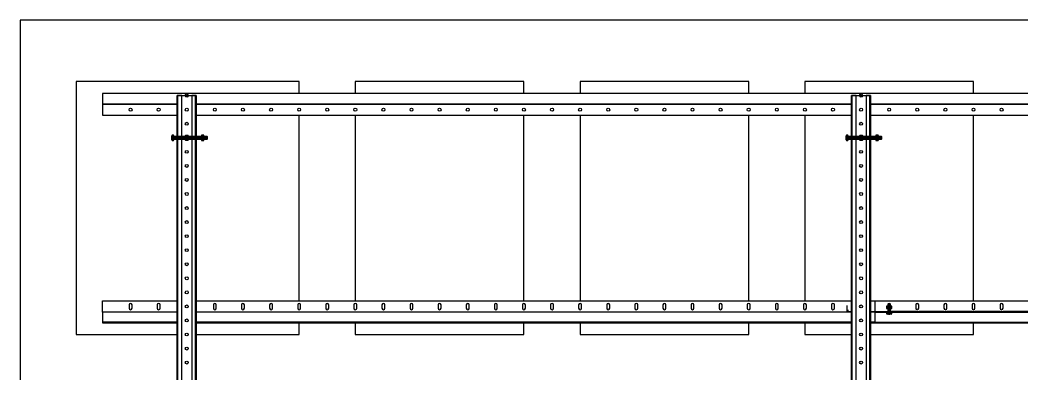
# Model space of a CAD drawing. Header units: millimetres. Extents: x -962357 to -591296, y -223672 to 59420.
# Drawn here: x -745927 to -744144, y -172089 to -171459 of the extents above; entities that cross this region are included whole.
import ezdxf

# ---------------------------------------------------------------- set-up
doc = ezdxf.new("R2010")
doc.units = ezdxf.units.MM
doc.linetypes.add('TA_HL_003.00000', pattern=[19.5, 10.65, -8.85])
for name, color, linetype in [('000 - H A T C H', 8, 'Continuous'), ('000 - WIPEOUT', 250, 'Continuous'), ('001 - ASCESSORIES', 251, 'Continuous'), ('A11_ALU.SOLID SHEET', 2, 'Continuous')]:
    doc.layers.add(name, color=color, linetype=linetype)
pattern_1 = [(110, (-0.5, 0), (-0.939693, -0.34202), []), (110, (-0.2012, 0.6409), (-0.939693, -0.34202), [1.25, -0.25, 0, -0.25])]

# ---------------------------------------------------------------- blocks, each defined once
blk = doc.blocks.new('*U4864')
at = {"color": 3}
for points in [[(-225, 8950), (225, 8950), (225, 8650), (-225, 8650)], [(-225, 8550), (225, 8550), (225, 8250), (-225, 8250)], [(-225, 8150), (225, 8150), (225, 7850), (-225, 7850)]]:
    blk.add_wipeout(points, dxfattribs=at).dxf.layer = '000 - WIPEOUT'
at = {"layer": 'A11_ALU.SOLID SHEET', "color": 0, "linetype": 'ByBlock'}
for points in [[(-225, 8650), (225, 8650), (225, 8950), (-225, 8950)], [(-225, 8250), (225, 8250), (225, 8550), (-225, 8550)], [(-225, 7850), (225, 7850), (225, 8150), (-225, 8150)]]:
    blk.add_lwpolyline(points, close=True, dxfattribs=at)
blk = doc.blocks.new('*U4865')
at = {"layer": 'Defpoints'}
blk.add_point((0, 0), dxfattribs=at)
blk.add_wipeout([(225, 250), (225, 646.5), (-225, 646.5), (-225, 250)]).dxf.layer = '000 - WIPEOUT'
at = {"layer": 'A11_ALU.SOLID SHEET', "color": 0}
blk.add_lwpolyline([(225, 250), (225, 646.5), (-225, 646.5), (-225, 250)], close=True, dxfattribs=at)
at = {"layer": 'Defpoints'}
blk.add_point((0, 400), dxfattribs=at)
blk = doc.blocks.new('000 - ASSCESSORIES_FAMELINE_GALV._SPICE-FOR_HR-02A_TOP_VIEW')
at = {"layer": '001 - ASCESSORIES', "color": 0, "linetype": 'ByBlock'}
blk.add_lwpolyline([(-50, 0), (50, 0), (50, 18.8), (-50, 18.8)], close=True, dxfattribs=at)
at = {"layer": '001 - ASCESSORIES', "linetype": 'ByBlock'}
blk.add_lwpolyline([(-50, 2), (50, 2), (50, 0), (-50, 0)], close=True, dxfattribs=at)
at = {"layer": '001 - ASCESSORIES', "color": 1}
for points in [[(-32.6, 2), (-17.4, 2), (-17.4, 0), (-32.6, 0)], [(22.4, 2), (27.6, 2), (27.6, 0), (22.4, 0)]]:
    blk.add_lwpolyline(points, close=True, dxfattribs=at)
blk = doc.blocks.new('*U4662')
at = {"color": 1}
for p, q in [((-3.5, 4.5), (3.5, 4.5)), ((-3.5, 0), (3.5, 0))]:
    blk.add_line(p, q, dxfattribs=at)
at = {"color": 0}
for points in [[(-2.3, 4.2, 0.249893), (-4.6, 4.2), (-4.6, 0.3, 0.249893), (-2.3, 0.3)], [(2.3, 4.2, 0.062422), (0, 4.5, 0.062422), (-2.3, 4.2), (-2.3, 0.3, 0.061692), (0, 0, 0.061692), (2.3, 0.3)], [(4.6, 4.2, 0.249893), (2.3, 4.2), (2.3, 0.3, 0.249893), (4.6, 0.3)]]:
    blk.add_lwpolyline(points, format="xyb", close=True, dxfattribs=at)
blk = doc.blocks.new('*U4707')
at = {"layer": '000 - H A T C H'}
h = blk.add_hatch(color=250, dxfattribs=at)
h.dxf.hatch_style = 1
edge = h.paths.add_edge_path()
edge.add_line((0.3, 4.6), (4.2, 4.6))
edge.add_arc((2, 3.5), 2.45, 0, 28.0609, ccw=False)
edge.add_line((4.5, 3.5), (4.5, 0))
edge.add_arc((-4.9, 0), 9.36, -0.0239, 0.0239, ccw=False)
edge.add_line((4.5, 0), (4.5, 0))
edge.add_arc((-4.9, 0), 9.36, -0.0239, 0.0239, ccw=False)
edge.add_line((4.5, 0), (4.5, -3.5))
edge.add_arc((2, -3.5), 2.45, -28.0609, 0, ccw=False)
edge.add_line((4.2, -4.6), (0.3, -4.6))
edge.add_arc((2.5, -3.5), 2.45, 180, 208.0609, ccw=False)
edge.add_line((0, -3.5), (0, 3.5))
edge.add_arc((2.5, 3.5), 2.45, 151.9391, 180, ccw=False)
at = {"layer": '001 - ASCESSORIES', "color": 0, "rotation": 270}
blk.add_blockref('*U4662', (0, 0), dxfattribs=at)
blk = doc.blocks.new('*U4682')
at = {"color": 1}
for p, q in [((-3.5, 3.5), (3.5, 3.5)), ((-3.5, 0), (3.5, 0))]:
    blk.add_line(p, q, dxfattribs=at)
at = {"color": 0}
for points in [[(-2.3, 3.2, 0.249855), (-4.6, 3.2), (-4.6, 0.3, 0.249855), (-2.3, 0.3)], [(2.3, 3.2, 0.062432), (0, 3.5, 0.062432), (-2.3, 3.2), (-2.3, 0.3, 0.061701), (0, 0, 0.061701), (2.3, 0.3)], [(4.6, 3.2, 0.249855), (2.3, 3.2), (2.3, 0.3, 0.249855), (4.6, 0.3)]]:
    blk.add_lwpolyline(points, format="xyb", close=True, dxfattribs=at)
blk = doc.blocks.new('*U4688')
at = {"layer": '000 - H A T C H'}
h = blk.add_hatch(dxfattribs=at)
h.set_pattern_fill('ANSI35', color=8, scale=4, angle=65)
h.set_pattern_definition(pattern_1)
h.paths.add_polyline_path([(0, -2.5), (14.5, -2.5), (14.5, 2.5), (0, 2.5)])
at = {"color": 8}
blk.add_line((14.5, -2.5), (14.5, 2.5), dxfattribs=at)
at = {"color": 1}
blk.add_lwpolyline([(14.5, 2.5), (0, 2.5), (0, -2.5), (14.5, -2.5), (15, -2), (15, 2)], close=True, dxfattribs=at)
blk = doc.blocks.new('*U4699')
at = {"layer": '000 - H A T C H'}
h = blk.add_hatch(color=250, dxfattribs=at)
h.dxf.hatch_style = 1
edge = h.paths.add_edge_path()
edge.add_line((-0.3, -4.6), (-3.2, -4.6))
edge.add_arc((-1, -3.5), 2.45, 180, 208.0569, ccw=False)
edge.add_line((-3.5, -3.5), (-3.5, 0))
edge.add_arc((5.9, 0), 9.36, 179.9761, 180.0239, ccw=False)
edge.add_line((-3.5, 0), (-3.5, 0))
edge.add_arc((5.9, 0), 9.36, 179.9761, 180.0239, ccw=False)
edge.add_line((-3.5, 0), (-3.5, 3.5))
edge.add_arc((-1, 3.5), 2.45, 151.9431, 180, ccw=False)
edge.add_line((-3.2, 4.6), (-0.3, 4.6))
edge.add_arc((-2.5, 3.5), 2.45, 360, 388.0569, ccw=False)
edge.add_line((0, 3.5), (0, -3.5))
edge.add_arc((-2.5, -3.5), 2.45, 331.9431, 360, ccw=False)
blk.add_blockref('*U4688', (0, 0))
at = {"layer": '001 - ASCESSORIES', "rotation": 90}
blk.add_blockref('*U4682', (0, 0), dxfattribs=at)
blk = doc.blocks.new('000 - ASSCESSORIES_FAMELINE_GALV.BRACKET_FITTING_Z-PROFILE_HR-02AA_TOP_VIEW')
blk.add_wipeout([(-1200, 39), (1200, 39), (1200, 0), (-1200, 0)]).dxf.layer = '000 - WIPEOUT'
at = {"layer": '001 - ASCESSORIES', "linetype": 'Continuous'}
for p, q in [((-1200, 39), (1200, 39)), ((-1200, 0), (1200, 0))]:
    blk.add_line(p, q, dxfattribs=at)
at = {"layer": '001 - ASCESSORIES', "color": 1, "linetype": 'ByBlock'}
for p, q in [((-1127.6, 20.2), (-1127.6, 19)), ((-1077.6, 20.2), (-1077.6, 19)), ((-1027.6, 20.2), (-1027.6, 19)), ((-977.6, 20.2), (-977.6, 19))]:
    blk.add_line(p, q, dxfattribs=at)
at = {"layer": '001 - ASCESSORIES', "color": 0, "linetype": 'ByBlock'}
blk.add_lwpolyline([(-1200, 39), (1200, 39), (1200, 19), (-1200, 19)], close=True, dxfattribs=at)
at = {"layer": '001 - ASCESSORIES', "color": 1, "linetype": 'ByBlock'}
for points in [[(-1200, 20.2), (-1177.6, 20.2), (-1177.6, 19), (-1200, 19)], [(-1177.6, 20.2), (-1172.4, 20.2), (-1172.4, 19), (-1177.6, 19)], [(-1127.6, 20.2), (-1172.4, 20.2), (-1172.4, 19), (-1127.6, 19)], [(-1127.6, 20.2), (-1122.4, 20.2), (-1122.4, 19), (-1127.6, 19)], [(-1077.6, 20.2), (-1122.4, 20.2), (-1122.4, 19), (-1077.6, 19)], [(-1077.6, 20.2), (-1072.4, 20.2), (-1072.4, 19), (-1077.6, 19)], [(-1027.6, 20.2), (-1072.4, 20.2), (-1072.4, 19), (-1027.6, 19)], [(-1027.6, 20.2), (-1022.4, 20.2), (-1022.4, 19), (-1027.6, 19)], [(-977.6, 20.2), (-1022.4, 20.2), (-1022.4, 19), (-977.6, 19)], [(-977.6, 20.2), (-972.4, 20.2), (-972.4, 19), (-977.6, 19)], [(-927.6, 20.2), (-972.4, 20.2), (-972.4, 19), (-927.6, 19)]]:
    blk.add_lwpolyline(points, close=True, dxfattribs=at)
at = {"layer": '001 - ASCESSORIES'}
blk.add_lwpolyline([(-1200, 19), (1200, 19), (1200, 0), (-1200, 0)], close=True, dxfattribs=at)
for points in [[(-1172.4, 26), (-1172.4, 32, 1), (-1177.6, 32), (-1177.6, 26, 1)], [(-1122.4, 26), (-1122.4, 32, 1), (-1127.6, 32), (-1127.6, 26, 1)], [(-1072.4, 26), (-1072.4, 32, 1), (-1077.6, 32), (-1077.6, 26, 1)], [(-1022.4, 26), (-1022.4, 32, 1), (-1027.6, 32), (-1027.6, 26, 1)], [(-972.4, 26), (-972.4, 32, 1), (-977.6, 32), (-977.6, 26, 1)]]:
    blk.add_lwpolyline(points, format="xyb", close=True, dxfattribs=at)
at = {"layer": '001 - ASCESSORIES', "color": 2}
blk.add_lwpolyline([(-1200, 1.2), (1200, 1.2), (1200, 0), (-1200, 0)], close=True, dxfattribs=at)
blk = doc.blocks.new('*U4921')
at = {"linetype": 'ByBlock'}
blk.add_wipeout([(9775, 0), (8400, 0), (8400, 39), (9775, 39)], dxfattribs=at).dxf.layer = '001 - ASCESSORIES'
at = {"color": 1, "linetype": 'ByBlock'}
blk.add_lwpolyline([(8400, 20), (9775, 20), (9775, 39), (8400, 39)], close=True, dxfattribs=at)
for points in [[(8427.6, 7), (8427.6, 13, 1), (8422.4, 13), (8422.4, 7, 1)], [(8477.6, 7), (8477.6, 13, 1), (8472.4, 13), (8472.4, 7, 1)], [(8527.6, 7), (8527.6, 13, 1), (8522.4, 13), (8522.4, 7, 1)], [(8577.6, 7), (8577.6, 13, 1), (8572.4, 13), (8572.4, 7, 1)], [(8627.6, 7), (8627.6, 13, 1), (8622.4, 13), (8622.4, 7, 1)], [(8677.6, 7), (8677.6, 13, 1), (8672.4, 13), (8672.4, 7, 1)], [(8727.6, 7), (8727.6, 13, 1), (8722.4, 13), (8722.4, 7, 1)], [(8777.6, 7), (8777.6, 13, 1), (8772.4, 13), (8772.4, 7, 1)], [(8827.6, 7), (8827.6, 13, 1), (8822.4, 13), (8822.4, 7, 1)], [(8877.6, 7), (8877.6, 13, 1), (8872.4, 13), (8872.4, 7, 1)], [(8927.6, 7), (8927.6, 13, 1), (8922.4, 13), (8922.4, 7, 1)], [(8977.6, 7), (8977.6, 13, 1), (8972.4, 13), (8972.4, 7, 1)], [(9027.6, 7), (9027.6, 13, 1), (9022.4, 13), (9022.4, 7, 1)], [(9077.6, 7), (9077.6, 13, 1), (9072.4, 13), (9072.4, 7, 1)], [(9127.6, 7), (9127.6, 13, 1), (9122.4, 13), (9122.4, 7, 1)], [(9177.6, 7), (9177.6, 13, 1), (9172.4, 13), (9172.4, 7, 1)], [(9227.6, 7), (9227.6, 13, 1), (9222.4, 13), (9222.4, 7, 1)], [(9277.6, 7), (9277.6, 13, 1), (9272.4, 13), (9272.4, 7, 1)], [(9327.6, 7), (9327.6, 13, 1), (9322.4, 13), (9322.4, 7, 1)], [(9377.6, 7), (9377.6, 13, 1), (9372.4, 13), (9372.4, 7, 1)], [(9427.6, 7), (9427.6, 13, 1), (9422.4, 13), (9422.4, 7, 1)], [(9477.6, 7), (9477.6, 13, 1), (9472.4, 13), (9472.4, 7, 1)], [(9527.6, 7), (9527.6, 13, 1), (9522.4, 13), (9522.4, 7, 1)], [(9577.6, 7), (9577.6, 13, 1), (9572.4, 13), (9572.4, 7, 1)], [(9627.6, 7), (9627.6, 13, 1), (9622.4, 13), (9622.4, 7, 1)], [(9677.6, 7), (9677.6, 13, 1), (9672.4, 13), (9672.4, 7, 1)], [(9727.6, 7), (9727.6, 13, 1), (9722.4, 13), (9722.4, 7, 1)]]:
    blk.add_lwpolyline(points, format="xyb", close=True, dxfattribs=at)
at = {"layer": '001 - ASCESSORIES'}
blk.add_lwpolyline([(8400, 37.8), (9775, 37.8), (9775, 39), (8400, 39)], close=True, dxfattribs=at)
at = {"layer": '001 - ASCESSORIES', "color": 1, "linetype": 'ByBlock'}
blk.add_lwpolyline([(9775, 0), (8400, 0), (8400, 20), (9775, 20)], close=True, dxfattribs=at)
at = {"layer": '001 - ASCESSORIES', "linetype": 'TA_HL_003.00000', "xscale": -1, "rotation": 180}
blk.add_blockref('000 - ASSCESSORIES_FAMELINE_GALV._SPICE-FOR_HR-02A_TOP_VIEW', (8400, 18.8), dxfattribs=at)
at = {"layer": '001 - ASCESSORIES', "rotation": 270}
for name, p in [('*U4699', (8425, 20)), ('*U4707', (8425, 13.6))]:
    blk.add_blockref(name, p, dxfattribs=at)
at = {"layer": '001 - ASCESSORIES', "linetype": 'ByBlock', "rotation": 180}
blk.add_blockref('000 - ASSCESSORIES_FAMELINE_GALV.BRACKET_FITTING_Z-PROFILE_HR-02AA_TOP_VIEW', (7200, 39), dxfattribs=at)
at = {"layer": '001 - ASCESSORIES', "rotation": 270}
for name, p in [('*U4699', (8375, 20)), ('*U4707', (8375, 13.6))]:
    blk.add_blockref(name, p, dxfattribs=at)
blk = doc.blocks.new('*U4922')
at = {"linetype": 'ByBlock'}
blk.add_wipeout([(7200, -39), (9600, -39), (9600, 0), (7200, 0)], dxfattribs=at).dxf.layer = '000 - WIPEOUT'
at = {"layer": '001 - ASCESSORIES', "color": 1, "linetype": 'ByBlock'}
blk.add_lwpolyline([(9600, 0), (7200, 0), (7200, -20), (9600, -20)], close=True, dxfattribs=at)
at = {"layer": '001 - ASCESSORIES', "linetype": 'ByBlock'}
blk.add_lwpolyline([(9600, -20), (7200, -20), (7200, -39), (9600, -39)], close=True, dxfattribs=at)
for centre in [(8000, -10), (8050, -10), (8100, -10), (8150, -10), (8200, -10), (8250, -10), (8300, -10), (8350, -10), (8400, -10), (8450, -10), (8500, -10), (8550, -10), (8600, -10), (8650, -10), (8700, -10), (8750, -10), (8800, -10), (8850, -10), (8900, -10), (8950, -10), (9000, -10), (9050, -10), (9100, -10), (9150, -10), (9200, -10), (9250, -10), (9300, -10), (9350, -10), (9400, -10), (9450, -10), (9500, -10), (9550, -10)]:
    blk.add_circle(centre, 2.6, dxfattribs=at)
blk = doc.blocks.new('000 - ASSCESSORIES_FAMELINE_GALV.BRACKET_FITTING_U-PROFILE_CC-01_TOP_VIEW')
at = {"color": 6}
blk.add_wipeout([(1500, -17), (-1500, -17), (-1500, 17), (1500, 17)], dxfattribs=at).dxf.layer = '000 - WIPEOUT'
at = {"layer": '001 - ASCESSORIES', "color": 0, "linetype": 'ByBlock'}
for p, q in [((1500, 15.8), (-1500, 15.8)), ((1500, -15.8), (-1500, -15.8))]:
    blk.add_line(p, q, dxfattribs=at)
at = {"layer": '001 - ASCESSORIES', "color": 1}
blk.add_lwpolyline([(1500, 17), (1500, -17), (-1500, -17), (-1500, 17)], close=True, dxfattribs=at)
at = {"layer": '001 - ASCESSORIES', "color": 0, "linetype": 'ByBlock'}
for points in [[(-1500, 17), (-1500, 9), (1500, 9), (1500, 17)], [(-1500, -9), (-1500, -17), (1500, -17), (1500, -9)]]:
    blk.add_lwpolyline(points, close=True, dxfattribs=at)
at = {"layer": '001 - ASCESSORIES', "color": 1, "linetype": 'Continuous'}
for centre in [(-1500, 0), (-1475, 0), (-1450, 0), (-1425, 0), (-1400, 0), (-1375, 0), (-1350, 0), (-1325, 0), (-1300, 0), (-1275, 0), (-1250, 0), (-1225, 0), (-1200, 0), (-1175, 0), (-1150, 0), (-1125, 0), (-1100, 0), (-1075, 0), (-1050, 0), (-1025, 0)]:
    blk.add_circle(centre, 2.6, dxfattribs=at)
blk = doc.blocks.new('*U4907')
at = {"layer": '001 - ASCESSORIES', "color": 0, "linetype": 'ByBlock'}
blk.add_blockref('000 - ASSCESSORIES_FAMELINE_GALV.BRACKET_FITTING_U-PROFILE_CC-01_TOP_VIEW', (0, 0), dxfattribs=at)
blk = doc.blocks.new('*U4663')
at = {"layer": '001 - ASCESSORIES', "color": 0}
blk.add_lwpolyline([(4.6, 0), (2.3, 4), (-2.3, 4), (-4.6, 0), (-2.3, -4), (2.3, -4)], close=True, dxfattribs=at)
at = {"layer": '001 - ASCESSORIES', "color": 8}
blk.add_circle((0, 0), 3.85, dxfattribs=at)
at = {"layer": '001 - ASCESSORIES', "color": 0}
blk.add_circle((0, 0), 2.6, dxfattribs=at)
blk = doc.blocks.new('*U4664')
at = {"layer": '000 - H A T C H'}
h = blk.add_hatch(color=250, dxfattribs=at)
h.dxf.hatch_style = 1
h.paths.add_polyline_path([(4, -2.3), (4, 2.3), (0, 4.6), (-4, 2.3), (-4, -2.3), (0, -4.6)])
h.paths.add_polyline_path([(0, -2.6, -1), (0, 2.6, -1)], flags=16)
at = {"layer": '001 - ASCESSORIES', "color": 0, "rotation": 270}
blk.add_blockref('*U4663', (0, 0), dxfattribs=at)
blk = doc.blocks.new('*U4696')
at = {"layer": '000 - H A T C H'}
h = blk.add_hatch(dxfattribs=at)
h.set_pattern_fill('ANSI35', color=8, scale=4, angle=65)
h.set_pattern_definition(pattern_1)
h.paths.add_polyline_path([(0, -2.5), (59.5, -2.5), (59.5, 2.5), (0, 2.5)])
at = {"color": 8}
blk.add_line((59.5, -2.5), (59.5, 2.5), dxfattribs=at)
at = {"color": 1}
blk.add_lwpolyline([(59.5, 2.5), (0, 2.5), (0, -2.5), (59.5, -2.5), (60, -2), (60, 2)], close=True, dxfattribs=at)
blk = doc.blocks.new('*U4748')
at = {"layer": '000 - H A T C H'}
h = blk.add_hatch(color=250, dxfattribs=at)
h.dxf.hatch_style = 1
edge = h.paths.add_edge_path()
edge.add_line((-0.3, -4.6), (-3.2, -4.6))
edge.add_arc((-1, -3.5), 2.45, 180, 208.0569, ccw=False)
edge.add_line((-3.5, -3.5), (-3.5, 0))
edge.add_arc((5.9, 0), 9.36, 179.9761, 180.0239, ccw=False)
edge.add_line((-3.5, 0), (-3.5, 0))
edge.add_arc((5.9, 0), 9.36, 179.9761, 180.0239, ccw=False)
edge.add_line((-3.5, 0), (-3.5, 3.5))
edge.add_arc((-1, 3.5), 2.45, 151.9431, 180, ccw=False)
edge.add_line((-3.2, 4.6), (-0.3, 4.6))
edge.add_arc((-2.5, 3.5), 2.45, 360, 388.0569, ccw=False)
edge.add_line((0, 3.5), (0, -3.5))
edge.add_arc((-2.5, -3.5), 2.45, 331.9431, 360, ccw=False)
blk.add_blockref('*U4696', (0, 0))
at = {"layer": '001 - ASCESSORIES', "rotation": 90}
blk.add_blockref('*U4682', (0, 0), dxfattribs=at)
blk = doc.blocks.new('*U4821')
at = {"layer": '001 - ASCESSORIES'}
blk.add_blockref('*U4748', (-23, 0), dxfattribs=at)
at = {"layer": '001 - ASCESSORIES', "color": 2}
for rotation in [90, 90, 270, 270]:
    blk.add_blockref('*U4664', (0, 0), dxfattribs=dict(at, rotation=rotation))
at = {"layer": '001 - ASCESSORIES', "color": 1}
blk.add_blockref('*U4707', (26.2, 0), dxfattribs=at)
blk = doc.blocks.new('*U4956')
blk.add_lwpolyline([(-1246.6, 550), (17930.3, 550), (17930.3, 4315), (-1246.6, 4315)], close=True)
at = {"layer": 'A11_ALU.SOLID SHEET', "color": 0, "linetype": 'ByBlock', "rotation": 90}
blk.add_blockref('*U4864', (8300, 3980.5), dxfattribs=at)
blk.add_blockref('*U4865', (-500, 3980.5), dxfattribs=at)
at = {"layer": '001 - ASCESSORIES', "linetype": 'ByBlock', "rotation": 180}
for name, p in [('*U4922', (8500, 4145.5)), ('*U4921', (8675, 3815.2))]:
    blk.add_blockref(name, p, dxfattribs=at)
at = {"layer": '001 - ASCESSORIES', "linetype": 'ByBlock', "rotation": 270}
for p in [(-950, 2680.5), (250, 2680.5)]:
    blk.add_blockref('*U4907', p, dxfattribs=at)
at = {"layer": '001 - ASCESSORIES', "linetype": 'ByBlock'}
for p in [(-950, 4105.5), (250, 4105.5)]:
    blk.add_blockref('*U4821', p, dxfattribs=at)
blk = doc.blocks.new('*U702')
at = {"color": 3}
for points in [[(-225, 8950), (225, 8950), (225, 8650), (-225, 8650)], [(-225, 8550), (225, 8550), (225, 8250), (-225, 8250)], [(-225, 8150), (225, 8150), (225, 7850), (-225, 7850)]]:
    blk.add_wipeout(points, dxfattribs=at).dxf.layer = '000 - WIPEOUT'
at = {"layer": 'A11_ALU.SOLID SHEET', "color": 0, "linetype": 'ByBlock'}
for points in [[(-225, 8650), (225, 8650), (225, 8950), (-225, 8950)], [(-225, 8250), (225, 8250), (225, 8550), (-225, 8550)], [(-225, 7850), (225, 7850), (225, 8150), (-225, 8150)]]:
    blk.add_lwpolyline(points, close=True, dxfattribs=at)
blk = doc.blocks.new('*U478')
at = {"layer": 'Defpoints'}
blk.add_point((0, 0), dxfattribs=at)
blk.add_wipeout([(225, 250), (225, 646.5), (-225, 646.5), (-225, 250)]).dxf.layer = '000 - WIPEOUT'
at = {"layer": 'A11_ALU.SOLID SHEET', "color": 0}
blk.add_lwpolyline([(225, 250), (225, 646.5), (-225, 646.5), (-225, 250)], close=True, dxfattribs=at)
at = {"layer": 'Defpoints'}
blk.add_point((0, 400), dxfattribs=at)
blk = doc.blocks.new('*U349')
at = {"color": 1}
for p, q in [((-3.5, 4.5), (3.5, 4.5)), ((-3.5, 0), (3.5, 0))]:
    blk.add_line(p, q, dxfattribs=at)
at = {"color": 0}
for points in [[(-2.3, 4.2, 0.249893), (-4.6, 4.2), (-4.6, 0.3, 0.249893), (-2.3, 0.3)], [(2.3, 4.2, 0.062422), (0, 4.5, 0.062422), (-2.3, 4.2), (-2.3, 0.3, 0.061692), (0, 0, 0.061692), (2.3, 0.3)], [(4.6, 4.2, 0.249893), (2.3, 4.2), (2.3, 0.3, 0.249893), (4.6, 0.3)]]:
    blk.add_lwpolyline(points, format="xyb", close=True, dxfattribs=at)
blk = doc.blocks.new('*U667')
at = {"layer": '000 - H A T C H'}
h = blk.add_hatch(color=250, dxfattribs=at)
h.dxf.hatch_style = 1
edge = h.paths.add_edge_path()
edge.add_line((0.3, 4.6), (4.2, 4.6))
edge.add_arc((2, 3.5), 2.45, 0, 28.0609, ccw=False)
edge.add_line((4.5, 3.5), (4.5, 0))
edge.add_arc((-4.9, 0), 9.36, -0.0239, 0.0239, ccw=False)
edge.add_line((4.5, 0), (4.5, 0))
edge.add_arc((-4.9, 0), 9.36, -0.0239, 0.0239, ccw=False)
edge.add_line((4.5, 0), (4.5, -3.5))
edge.add_arc((2, -3.5), 2.45, -28.0609, 0, ccw=False)
edge.add_line((4.2, -4.6), (0.3, -4.6))
edge.add_arc((2.5, -3.5), 2.45, 180, 208.0609, ccw=False)
edge.add_line((0, -3.5), (0, 3.5))
edge.add_arc((2.5, 3.5), 2.45, 151.9391, 180, ccw=False)
at = {"layer": '001 - ASCESSORIES', "color": 0, "rotation": 270}
blk.add_blockref('*U349', (0, 0), dxfattribs=at)
blk = doc.blocks.new('*U351')
at = {"color": 1}
for p, q in [((-3.5, 3.5), (3.5, 3.5)), ((-3.5, 0), (3.5, 0))]:
    blk.add_line(p, q, dxfattribs=at)
at = {"color": 0}
for points in [[(-2.3, 3.2, 0.249855), (-4.6, 3.2), (-4.6, 0.3, 0.249855), (-2.3, 0.3)], [(2.3, 3.2, 0.062432), (0, 3.5, 0.062432), (-2.3, 3.2), (-2.3, 0.3, 0.061701), (0, 0, 0.061701), (2.3, 0.3)], [(4.6, 3.2, 0.249855), (2.3, 3.2), (2.3, 0.3, 0.249855), (4.6, 0.3)]]:
    blk.add_lwpolyline(points, format="xyb", close=True, dxfattribs=at)
blk = doc.blocks.new('*U357')
at = {"layer": '000 - H A T C H'}
h = blk.add_hatch(dxfattribs=at)
h.set_pattern_fill('ANSI35', color=8, scale=4, angle=65)
h.set_pattern_definition(pattern_1)
h.paths.add_polyline_path([(0, -2.5), (14.5, -2.5), (14.5, 2.5), (0, 2.5)])
at = {"color": 8}
blk.add_line((14.5, -2.5), (14.5, 2.5), dxfattribs=at)
at = {"color": 1}
blk.add_lwpolyline([(14.5, 2.5), (0, 2.5), (0, -2.5), (14.5, -2.5), (15, -2), (15, 2)], close=True, dxfattribs=at)
blk = doc.blocks.new('*U666')
at = {"layer": '000 - H A T C H'}
h = blk.add_hatch(color=250, dxfattribs=at)
h.dxf.hatch_style = 1
edge = h.paths.add_edge_path()
edge.add_line((-0.3, -4.6), (-3.2, -4.6))
edge.add_arc((-1, -3.5), 2.45, 180, 208.0569, ccw=False)
edge.add_line((-3.5, -3.5), (-3.5, 0))
edge.add_arc((5.9, 0), 9.36, 179.9761, 180.0239, ccw=False)
edge.add_line((-3.5, 0), (-3.5, 0))
edge.add_arc((5.9, 0), 9.36, 179.9761, 180.0239, ccw=False)
edge.add_line((-3.5, 0), (-3.5, 3.5))
edge.add_arc((-1, 3.5), 2.45, 151.9431, 180, ccw=False)
edge.add_line((-3.2, 4.6), (-0.3, 4.6))
edge.add_arc((-2.5, 3.5), 2.45, 360, 388.0569, ccw=False)
edge.add_line((0, 3.5), (0, -3.5))
edge.add_arc((-2.5, -3.5), 2.45, 331.9431, 360, ccw=False)
blk.add_blockref('*U357', (0, 0))
at = {"layer": '001 - ASCESSORIES', "rotation": 90}
blk.add_blockref('*U351', (0, 0), dxfattribs=at)
blk = doc.blocks.new('*U535')
at = {"linetype": 'ByBlock'}
blk.add_wipeout([(9775, 0), (8400, 0), (8400, 39), (9775, 39)], dxfattribs=at).dxf.layer = '001 - ASCESSORIES'
at = {"color": 1, "linetype": 'ByBlock'}
blk.add_lwpolyline([(8400, 20), (9775, 20), (9775, 39), (8400, 39)], close=True, dxfattribs=at)
for points in [[(8427.6, 7), (8427.6, 13, 1), (8422.4, 13), (8422.4, 7, 1)], [(8477.6, 7), (8477.6, 13, 1), (8472.4, 13), (8472.4, 7, 1)], [(8527.6, 7), (8527.6, 13, 1), (8522.4, 13), (8522.4, 7, 1)], [(8577.6, 7), (8577.6, 13, 1), (8572.4, 13), (8572.4, 7, 1)], [(8627.6, 7), (8627.6, 13, 1), (8622.4, 13), (8622.4, 7, 1)], [(8677.6, 7), (8677.6, 13, 1), (8672.4, 13), (8672.4, 7, 1)], [(8727.6, 7), (8727.6, 13, 1), (8722.4, 13), (8722.4, 7, 1)], [(8777.6, 7), (8777.6, 13, 1), (8772.4, 13), (8772.4, 7, 1)], [(8827.6, 7), (8827.6, 13, 1), (8822.4, 13), (8822.4, 7, 1)], [(8877.6, 7), (8877.6, 13, 1), (8872.4, 13), (8872.4, 7, 1)], [(8927.6, 7), (8927.6, 13, 1), (8922.4, 13), (8922.4, 7, 1)], [(8977.6, 7), (8977.6, 13, 1), (8972.4, 13), (8972.4, 7, 1)], [(9027.6, 7), (9027.6, 13, 1), (9022.4, 13), (9022.4, 7, 1)], [(9077.6, 7), (9077.6, 13, 1), (9072.4, 13), (9072.4, 7, 1)], [(9127.6, 7), (9127.6, 13, 1), (9122.4, 13), (9122.4, 7, 1)], [(9177.6, 7), (9177.6, 13, 1), (9172.4, 13), (9172.4, 7, 1)], [(9227.6, 7), (9227.6, 13, 1), (9222.4, 13), (9222.4, 7, 1)], [(9277.6, 7), (9277.6, 13, 1), (9272.4, 13), (9272.4, 7, 1)], [(9327.6, 7), (9327.6, 13, 1), (9322.4, 13), (9322.4, 7, 1)], [(9377.6, 7), (9377.6, 13, 1), (9372.4, 13), (9372.4, 7, 1)], [(9427.6, 7), (9427.6, 13, 1), (9422.4, 13), (9422.4, 7, 1)], [(9477.6, 7), (9477.6, 13, 1), (9472.4, 13), (9472.4, 7, 1)], [(9527.6, 7), (9527.6, 13, 1), (9522.4, 13), (9522.4, 7, 1)], [(9577.6, 7), (9577.6, 13, 1), (9572.4, 13), (9572.4, 7, 1)], [(9627.6, 7), (9627.6, 13, 1), (9622.4, 13), (9622.4, 7, 1)], [(9677.6, 7), (9677.6, 13, 1), (9672.4, 13), (9672.4, 7, 1)], [(9727.6, 7), (9727.6, 13, 1), (9722.4, 13), (9722.4, 7, 1)]]:
    blk.add_lwpolyline(points, format="xyb", close=True, dxfattribs=at)
at = {"layer": '001 - ASCESSORIES'}
blk.add_lwpolyline([(8400, 37.8), (9775, 37.8), (9775, 39), (8400, 39)], close=True, dxfattribs=at)
at = {"layer": '001 - ASCESSORIES', "color": 1, "linetype": 'ByBlock'}
blk.add_lwpolyline([(9775, 0), (8400, 0), (8400, 20), (9775, 20)], close=True, dxfattribs=at)
at = {"layer": '001 - ASCESSORIES', "linetype": 'TA_HL_003.00000', "xscale": -1, "rotation": 180}
blk.add_blockref('000 - ASSCESSORIES_FAMELINE_GALV._SPICE-FOR_HR-02A_TOP_VIEW', (8400, 18.8), dxfattribs=at)
at = {"layer": '001 - ASCESSORIES', "rotation": 270}
for name, p in [('*U666', (8425, 20)), ('*U667', (8425, 13.6))]:
    blk.add_blockref(name, p, dxfattribs=at)
at = {"layer": '001 - ASCESSORIES', "linetype": 'ByBlock', "rotation": 180}
blk.add_blockref('000 - ASSCESSORIES_FAMELINE_GALV.BRACKET_FITTING_Z-PROFILE_HR-02AA_TOP_VIEW', (7200, 39), dxfattribs=at)
at = {"layer": '001 - ASCESSORIES', "rotation": 270}
for name, p in [('*U666', (8375, 20)), ('*U667', (8375, 13.6))]:
    blk.add_blockref(name, p, dxfattribs=at)
blk = doc.blocks.new('*U536')
at = {"linetype": 'ByBlock'}
blk.add_wipeout([(7200, -39), (9600, -39), (9600, 0), (7200, 0)], dxfattribs=at).dxf.layer = '000 - WIPEOUT'
at = {"layer": '001 - ASCESSORIES', "color": 1, "linetype": 'ByBlock'}
blk.add_lwpolyline([(9600, 0), (7200, 0), (7200, -20), (9600, -20)], close=True, dxfattribs=at)
at = {"layer": '001 - ASCESSORIES', "linetype": 'ByBlock'}
blk.add_lwpolyline([(9600, -20), (7200, -20), (7200, -39), (9600, -39)], close=True, dxfattribs=at)
for centre in [(8000, -10), (8050, -10), (8100, -10), (8150, -10), (8200, -10), (8250, -10), (8300, -10), (8350, -10), (8400, -10), (8450, -10), (8500, -10), (8550, -10), (8600, -10), (8650, -10), (8700, -10), (8750, -10), (8800, -10), (8850, -10), (8900, -10), (8950, -10), (9000, -10), (9050, -10), (9100, -10), (9150, -10), (9200, -10), (9250, -10), (9300, -10), (9350, -10), (9400, -10), (9450, -10), (9500, -10), (9550, -10)]:
    blk.add_circle(centre, 2.6, dxfattribs=at)
blk = doc.blocks.new('*U521')
at = {"layer": '001 - ASCESSORIES', "color": 0, "linetype": 'ByBlock'}
blk.add_blockref('000 - ASSCESSORIES_FAMELINE_GALV.BRACKET_FITTING_U-PROFILE_CC-01_TOP_VIEW', (0, 0), dxfattribs=at)
blk = doc.blocks.new('*U350')
at = {"layer": '001 - ASCESSORIES', "color": 0}
blk.add_lwpolyline([(4.6, 0), (2.3, 4), (-2.3, 4), (-4.6, 0), (-2.3, -4), (2.3, -4)], close=True, dxfattribs=at)
at = {"layer": '001 - ASCESSORIES', "color": 8}
blk.add_circle((0, 0), 3.85, dxfattribs=at)
at = {"layer": '001 - ASCESSORIES', "color": 0}
blk.add_circle((0, 0), 2.6, dxfattribs=at)
blk = doc.blocks.new('*U671')
at = {"layer": '000 - H A T C H'}
h = blk.add_hatch(color=250, dxfattribs=at)
h.dxf.hatch_style = 1
h.paths.add_polyline_path([(4, -2.3), (4, 2.3), (0, 4.6), (-4, 2.3), (-4, -2.3), (0, -4.6)])
h.paths.add_polyline_path([(0, -2.6, -1), (0, 2.6, -1)], flags=16)
at = {"layer": '001 - ASCESSORIES', "color": 0, "rotation": 270}
blk.add_blockref('*U350', (0, 0), dxfattribs=at)
blk = doc.blocks.new('*U365')
at = {"layer": '000 - H A T C H'}
h = blk.add_hatch(dxfattribs=at)
h.set_pattern_fill('ANSI35', color=8, scale=4, angle=65)
h.set_pattern_definition(pattern_1)
h.paths.add_polyline_path([(0, -2.5), (59.5, -2.5), (59.5, 2.5), (0, 2.5)])
at = {"color": 8}
blk.add_line((59.5, -2.5), (59.5, 2.5), dxfattribs=at)
at = {"color": 1}
blk.add_lwpolyline([(59.5, 2.5), (0, 2.5), (0, -2.5), (59.5, -2.5), (60, -2), (60, 2)], close=True, dxfattribs=at)
blk = doc.blocks.new('*U583')
at = {"layer": '000 - H A T C H'}
h = blk.add_hatch(color=250, dxfattribs=at)
h.dxf.hatch_style = 1
edge = h.paths.add_edge_path()
edge.add_line((-0.3, -4.6), (-3.2, -4.6))
edge.add_arc((-1, -3.5), 2.45, 180, 208.0569, ccw=False)
edge.add_line((-3.5, -3.5), (-3.5, 0))
edge.add_arc((5.9, 0), 9.36, 179.9761, 180.0239, ccw=False)
edge.add_line((-3.5, 0), (-3.5, 0))
edge.add_arc((5.9, 0), 9.36, 179.9761, 180.0239, ccw=False)
edge.add_line((-3.5, 0), (-3.5, 3.5))
edge.add_arc((-1, 3.5), 2.45, 151.9431, 180, ccw=False)
edge.add_line((-3.2, 4.6), (-0.3, 4.6))
edge.add_arc((-2.5, 3.5), 2.45, 360, 388.0569, ccw=False)
edge.add_line((0, 3.5), (0, -3.5))
edge.add_arc((-2.5, -3.5), 2.45, 331.9431, 360, ccw=False)
blk.add_blockref('*U365', (0, 0))
at = {"layer": '001 - ASCESSORIES', "rotation": 90}
blk.add_blockref('*U351', (0, 0), dxfattribs=at)
blk = doc.blocks.new('*U686')
at = {"layer": '001 - ASCESSORIES'}
blk.add_blockref('*U583', (-23, 0), dxfattribs=at)
at = {"layer": '001 - ASCESSORIES', "color": 2}
for rotation in [90, 90, 270, 270]:
    blk.add_blockref('*U671', (0, 0), dxfattribs=dict(at, rotation=rotation))
at = {"layer": '001 - ASCESSORIES', "color": 1}
blk.add_blockref('*U667', (26.2, 0), dxfattribs=at)

msp = doc.modelspace()

# ---------------------------------------------------------------- block references
msp.add_blockref('*U4956', (-744680, -175774.4))

# ---------------------------------------------------------------- next in the draw order: linework, layer by layer
msp.add_lwpolyline([(-745926.6, -175224.4), (-726749.7, -175224.4), (-726749.7, -171459.4), (-745926.6, -171459.4)], close=True)

# ---------------------------------------------------------------- next in the draw order: block references
at = {"layer": 'A11_ALU.SOLID SHEET', "color": 0, "linetype": 'ByBlock', "rotation": 90}
msp.add_blockref('*U702', (-736380, -171793.9), dxfattribs=at)

# ---------------------------------------------------------------- next in the draw order: block references
msp.add_blockref('*U478', (-745180, -171793.9), dxfattribs=at)

# ---------------------------------------------------------------- next in the draw order: block references
at = {"layer": '001 - ASCESSORIES', "linetype": 'ByBlock', "rotation": 180}
for name, p in [('*U536', (-736180, -171628.9)), ('*U535', (-736005, -171959.2))]:
    msp.add_blockref(name, p, dxfattribs=at)

# ---------------------------------------------------------------- next in the draw order: block references
at = {"layer": '001 - ASCESSORIES', "linetype": 'ByBlock', "rotation": 270}
for p in [(-745630, -173093.9), (-744430, -173093.9)]:
    msp.add_blockref('*U521', p, dxfattribs=at)

# ---------------------------------------------------------------- next in the draw order: block references
at = {"layer": '001 - ASCESSORIES', "linetype": 'ByBlock'}
for p in [(-745630, -171668.9), (-744430, -171668.9)]:
    msp.add_blockref('*U686', p, dxfattribs=at)

doc.saveas('drawing.dxf')
